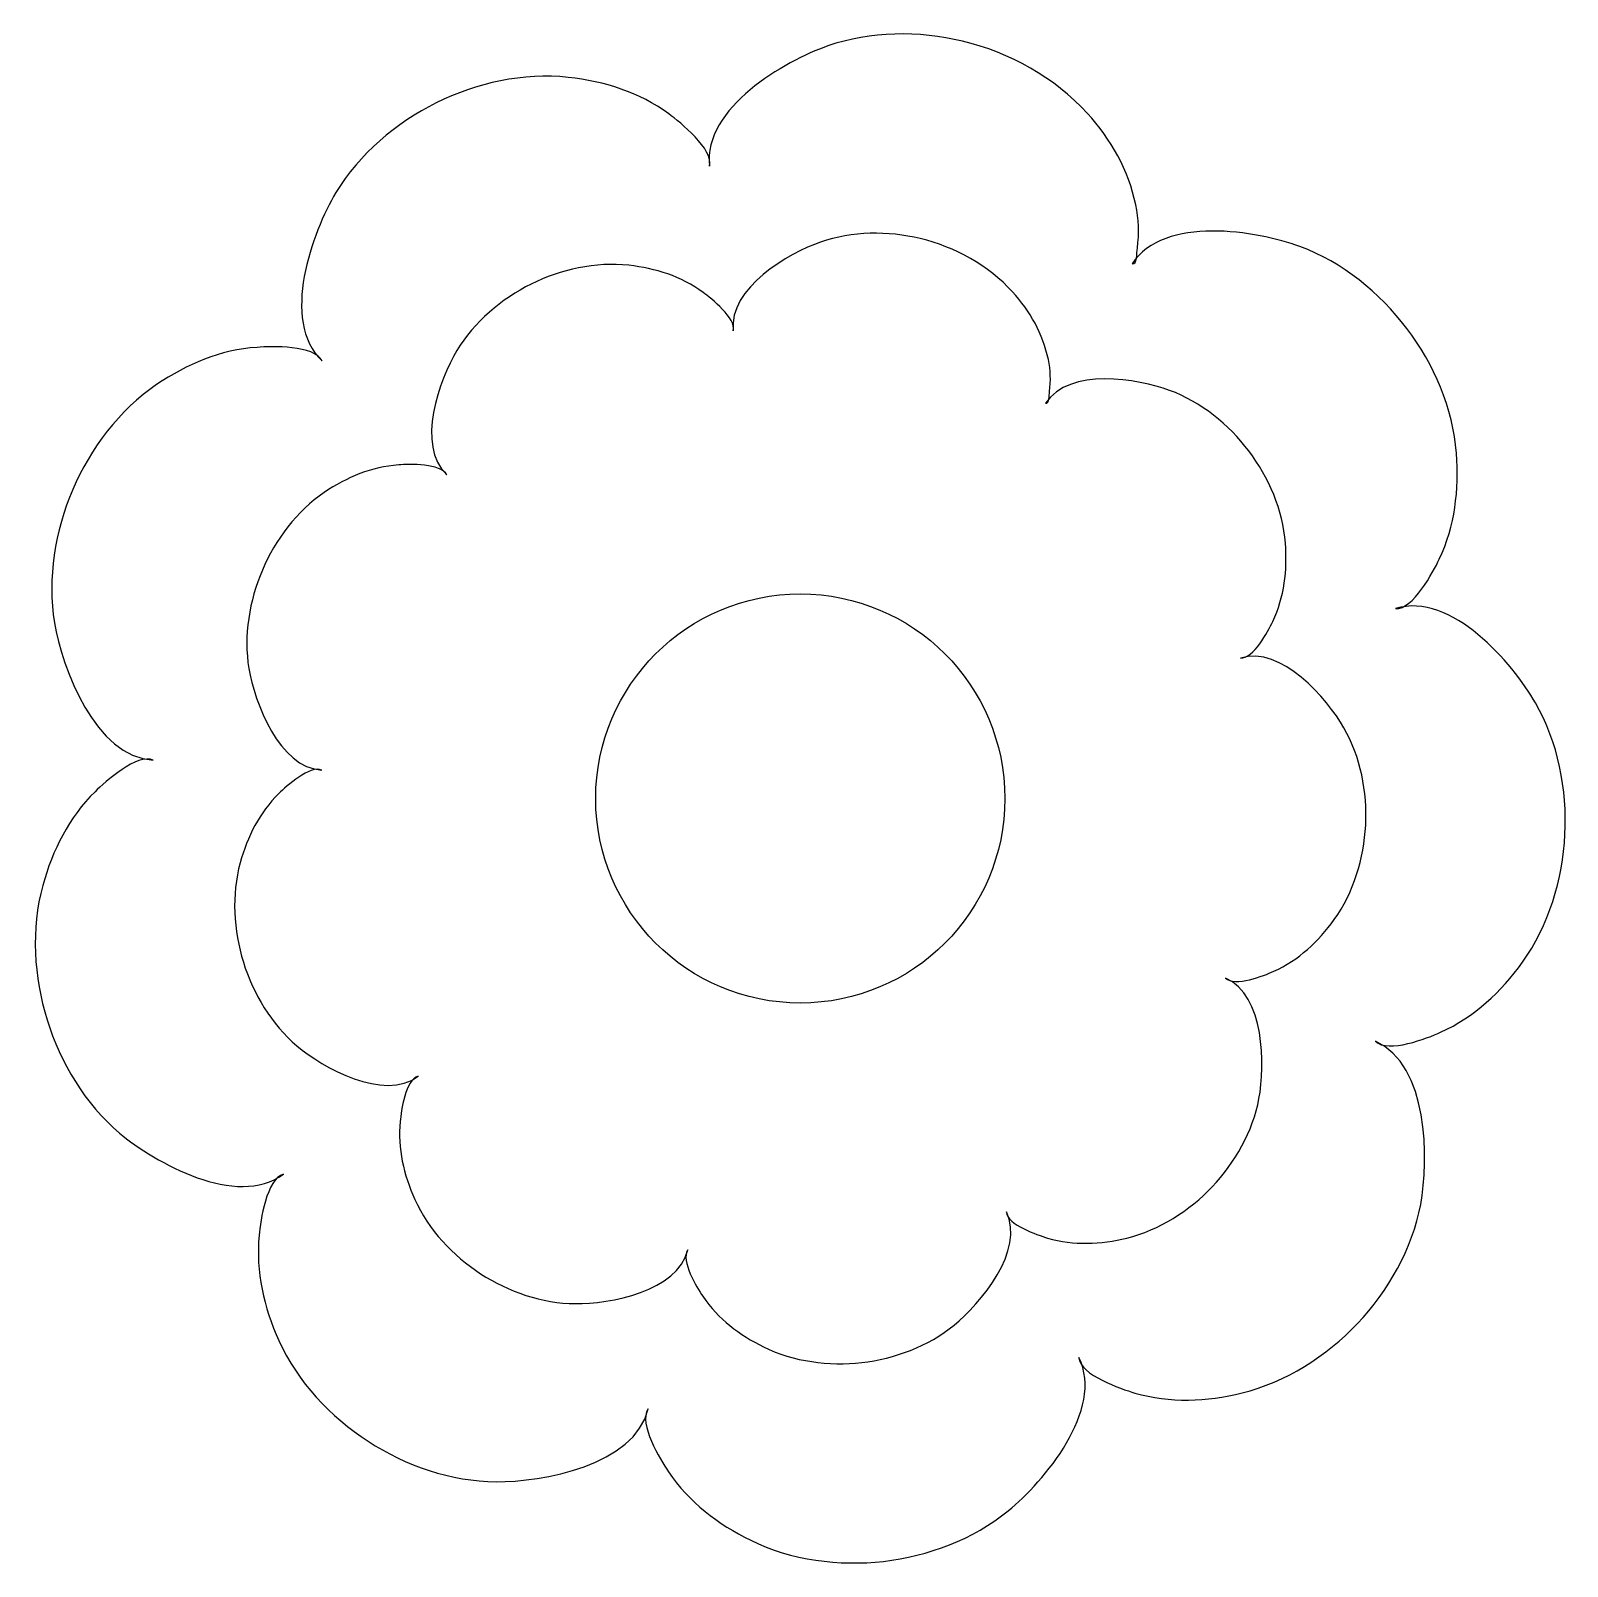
# Model space of a CAD drawing. Header units: centimetres. Extents: x -8.5 to 8.4, y -8.5 to 8.5.
import ezdxf

# ---------------------------------------------------------------- set-up
doc = ezdxf.new("R2010")
doc.units = ezdxf.units.CM
doc.header["$MEASUREMENT"] = 0
doc.layers.add('Camada 1', color=7, linetype='Continuous')

msp = doc.modelspace()

# ---------------------------------------------------------------- linework, layer by layer
at = {"layer": 'Camada 1'}
for points, knots in [([(6.33374, -2.67479), (6.92289, -2.933), (6.92371, -3.97643), (6.83327, -4.472), (6.83327, -4.472), (6.74157, -4.95944), (6.47584, -5.425), (6.1372, -5.78468), (6.1372, -5.78468), (5.79877, -6.14105), (5.34737, -6.42799), (4.86577, -6.54866), (4.86577, -6.54866), (4.47315, -6.6441), (4.07533, -6.66246), (3.68456, -6.54887), (3.68456, -6.54887), (3.53245, -6.50199), (3.08208, -6.35213), (3.06962, -6.15917), (3.06962, -6.15917), (3.35156, -6.73371), (2.68201, -7.5281), (2.29103, -7.84531), (2.29103, -7.84531), (1.90611, -8.16334), (1.40534, -8.34461), (0.9152, -8.40379), (0.9152, -8.40379), (0.43067, -8.45734), (-0.10069, -8.39128), (-0.54646, -8.17143), (-0.54646, -8.17143), (-0.90616, -7.99262), (-1.2252, -7.75463), (-1.45152, -7.41599), (-1.45152, -7.41599), (-1.54259, -7.28219), (-1.78476, -6.88542), (-1.67639, -6.72453), (-1.67639, -6.72453), (-1.82331, -7.3468), (-2.84693, -7.53101), (-3.34895, -7.52558), (-3.34895, -7.52558), (-3.84618, -7.52391), (-4.34799, -7.34762), (-4.76124, -7.08047), (-4.76124, -7.08047), (-5.17365, -6.81081), (-5.53959, -6.42444), (-5.74279, -5.97181), (-5.74279, -5.97181), (-5.90847, -5.60462), (-6.00057, -5.2147), (-5.95993, -4.81061), (-5.95993, -4.81061), (-5.94681, -4.6535), (-5.87825, -4.18752), (-5.69257, -4.13751), (-5.69257, -4.13751), (-6.20711, -4.52139), (-7.11195, -4.00895), (-7.49811, -3.68595), (-7.49811, -3.68595), (-7.87678, -3.36625), (-8.15039, -2.90927), (-8.29607, -2.4391), (-8.29607, -2.4391), (-8.44154, -1.96729), (-8.47612, -1.43442), (-8.34338, -0.95783), (-8.34338, -0.95783), (-8.23585, -0.56982), (-8.05662, -0.21178), (-7.76781, 0.07497), (-7.76781, 0.07497), (-7.65695, 0.18477), (-7.30037, 0.50217), (-7.12596, 0.42237), (-7.12596, 0.42237), (-7.76884, 0.45759), (-8.12918, 1.43496), (-8.21419, 1.93468), (-8.21419, 1.93468), (-8.29629, 2.42191), (-8.20795, 2.94978), (-8.01308, 3.40304), (-8.01308, 3.40304), (-7.82073, 3.85421), (-7.49897, 4.28207), (-7.09032, 4.56004), (-7.09032, 4.56004), (-6.7525, 4.78533), (-6.38822, 4.94308), (-5.98269, 4.96893), (-5.98269, 4.96893), (-5.82119, 4.98372), (-5.35084, 4.99311), (-5.26726, 4.82013), (-5.26726, 4.82013), (-5.73324, 5.26275), (-5.37312, 6.24115), (-5.11534, 6.67338), (-5.11534, 6.67338), (-4.86026, 7.09872), (-4.4493, 7.44422), (-4.01084, 7.66305), (-4.01084, 7.66305), (-3.56822, 7.88062), (-3.04847, 7.99857), (-2.55518, 7.94356), (-2.55518, 7.94356), (-2.15444, 7.89855), (-1.77559, 7.77976), (-1.44777, 7.54052), (-1.44777, 7.54052), (-1.32106, 7.44694), (-0.9516, 7.15039), (-0.99951, 6.96577), (-0.99951, 6.96577), (-1.07267, 7.60492), (-0.16946, 8.1261), (0.30338, 8.28951), (0.30338, 8.28951), (0.77209, 8.45332), (1.30748, 8.45708), (1.78508, 8.34203), (1.78508, 8.34203), (2.30983, 8.21574), (2.79809, 7.94481), (3.16218, 7.54637), (3.16218, 7.54637), (3.42203, 7.26504), (3.61647, 6.91743), (3.69505, 6.53984), (3.69505, 6.53984), (3.72878, 6.38313), (3.73402, 6.22496), (3.71275, 6.06261), (3.71275, 6.06261), (3.70357, 6.00448), (3.71548, 5.88047), (3.65441, 5.88841), (3.65441, 5.88841), (4.00451, 6.42692), (5.03315, 6.25227), (5.50205, 6.08055), (5.50205, 6.08055), (5.97198, 5.90635), (6.38293, 5.57123), (6.6799, 5.17716), (6.6799, 5.17716), (6.98063, 4.78724), (7.18983, 4.2971), (7.22653, 3.80238), (7.22653, 3.80238), (7.25632, 3.39892), (7.21214, 3.00506), (7.03836, 2.63766), (7.03836, 2.63766), (6.97063, 2.4924), (6.74787, 2.07688), (6.55698, 2.09188), (6.55698, 2.09188), (7.16925, 2.2809), (7.84881, 1.49128), (8.09828, 1.05199), (8.09828, 1.05199), (8.34688, 0.62104), (8.44774, 0.09629), (8.42253, -0.39719), (8.42253, -0.39719), (8.39689, -0.89064), (8.24521, -1.40123), (7.95427, -1.80446), (7.95427, -1.80446), (7.71609, -2.13143), (7.42785, -2.4057), (7.05276, -2.5745), (7.05276, -2.5745), (6.9058, -2.64085), (6.47693, -2.81047), (6.33374, -2.67479)], [0, 0, 0, 0, 0.0212766, 0.0212766, 0.0212766, 0.0212766, 0.04255319, 0.04255319, 0.04255319, 0.04255319, 0.06382979, 0.06382979, 0.06382979, 0.06382979, 0.08510638, 0.08510638, 0.08510638, 0.08510638, 0.10638298, 0.10638298, 0.10638298, 0.10638298, 0.12765957, 0.12765957, 0.12765957, 0.12765957, 0.14893617, 0.14893617, 0.14893617, 0.14893617, 0.17021277, 0.17021277, 0.17021277, 0.17021277, 0.19148936, 0.19148936, 0.19148936, 0.19148936, 0.21276596, 0.21276596, 0.21276596, 0.21276596, 0.23404255, 0.23404255, 0.23404255, 0.23404255, 0.25531915, 0.25531915, 0.25531915, 0.25531915, 0.27659574, 0.27659574, 0.27659574, 0.27659574, 0.29787234, 0.29787234, 0.29787234, 0.29787234, 0.31914894, 0.31914894, 0.31914894, 0.31914894, 0.34042553, 0.34042553, 0.34042553, 0.34042553, 0.36170213, 0.36170213, 0.36170213, 0.36170213, 0.38297872, 0.38297872, 0.38297872, 0.38297872, 0.40425532, 0.40425532, 0.40425532, 0.40425532, 0.42553191, 0.42553191, 0.42553191, 0.42553191, 0.44680851, 0.44680851, 0.44680851, 0.44680851, 0.46808511, 0.46808511, 0.46808511, 0.46808511, 0.4893617, 0.4893617, 0.4893617, 0.4893617, 0.5106383, 0.5106383, 0.5106383, 0.5106383, 0.53191489, 0.53191489, 0.53191489, 0.53191489, 0.55319149, 0.55319149, 0.55319149, 0.55319149, 0.57446809, 0.57446809, 0.57446809, 0.57446809, 0.59574468, 0.59574468, 0.59574468, 0.59574468, 0.61702128, 0.61702128, 0.61702128, 0.61702128, 0.63829787, 0.63829787, 0.63829787, 0.63829787, 0.65957447, 0.65957447, 0.65957447, 0.65957447, 0.68085106, 0.68085106, 0.68085106, 0.68085106, 0.70212766, 0.70212766, 0.70212766, 0.70212766, 0.72340426, 0.72340426, 0.72340426, 0.72340426, 0.74468085, 0.74468085, 0.74468085, 0.74468085, 0.76595745, 0.76595745, 0.76595745, 0.76595745, 0.78723404, 0.78723404, 0.78723404, 0.78723404, 0.80851064, 0.80851064, 0.80851064, 0.80851064, 0.82978723, 0.82978723, 0.82978723, 0.82978723, 0.85106383, 0.85106383, 0.85106383, 0.85106383, 0.87234043, 0.87234043, 0.87234043, 0.87234043, 0.89361702, 0.89361702, 0.89361702, 0.89361702, 0.91489362, 0.91489362, 0.91489362, 0.91489362, 0.93617021, 0.93617021, 0.93617021, 0.93617021, 0.95744681, 0.95744681, 0.95744681, 0.95744681, 1, 1, 1, 1]), ([(4.68285, -1.97772), (5.11859, -2.16859), (5.11923, -2.94009), (5.05234, -3.30643), (5.05234, -3.30643), (4.98439, -3.66677), (4.7881, -4.01104), (4.53759, -4.27695), (4.53759, -4.27695), (4.28732, -4.54058), (3.95368, -4.7527), (3.59753, -4.84191), (3.59753, -4.84191), (3.30723, -4.91234), (3.0132, -4.92592), (2.72435, -4.84191), (2.72435, -4.84191), (2.61182, -4.8073), (2.27879, -4.69647), (2.26961, -4.55391), (2.26961, -4.55391), (2.47802, -4.97862), (1.98285, -5.5661), (1.69382, -5.80052), (1.69382, -5.80052), (1.40934, -6.0356), (1.03903, -6.1698), (0.67666, -6.21356), (0.67666, -6.21356), (0.31841, -6.25314), (-0.07441, -6.20419), (-0.40408, -6.04163), (-0.40408, -6.04163), (-0.66999, -5.90929), (-0.90589, -5.73342), (-1.07324, -5.48315), (-1.07324, -5.48315), (-1.14055, -5.38414), (-1.31957, -5.09072), (-1.23956, -4.97195), (-1.23956, -4.97195), (-1.34815, -5.43188), (-2.10501, -5.56816), (-2.47617, -5.56422), (-2.47617, -5.56422), (-2.84378, -5.56298), (-3.21473, -5.43251), (-3.52043, -5.23516), (-3.52043, -5.23516), (-3.82531, -5.03572), (-4.09582, -4.74978), (-4.24605, -4.41553), (-4.24605, -4.41553), (-4.36858, -4.14378), (-4.43674, -3.85557), (-4.40652, -3.55693), (-4.40652, -3.55693), (-4.39694, -3.44065), (-4.3463, -3.09595), (-4.20896, -3.05928), (-4.20896, -3.05928), (-4.5893, -3.34291), (-5.25846, -2.96403), (-5.54394, -2.72522), (-5.54394, -2.72522), (-5.82382, -2.48871), (-6.02617, -2.1511), (-6.13391, -1.80328), (-6.13391, -1.80328), (-6.24144, -1.45461), (-6.26707, -1.06057), (-6.16891, -0.70814), (-6.16891, -0.70814), (-6.0893, -0.42117), (-5.95677, -0.15632), (-5.74317, 0.05539), (-5.74317, 0.05539), (-5.66128, 0.13667), (-5.39765, 0.37133), (-5.26864, 0.31235), (-5.26864, 0.31235), (-5.74399, 0.33839), (-6.01032, 1.06112), (-6.07326, 1.4304), (-6.07326, 1.4304), (-6.1339, 1.79071), (-6.06868, 2.18105), (-5.92467, 2.51614), (-5.92467, 2.51614), (-5.78235, 2.84978), (-5.54454, 3.16612), (-5.24239, 3.3718), (-5.24239, 3.3718), (-4.99252, 3.53812), (-4.72328, 3.6548), (-4.4234, 3.67398), (-4.4234, 3.67398), (-4.30399, 3.68483), (-3.95617, 3.69189), (-3.8945, 3.56394), (-3.8945, 3.56394), (-4.23899, 3.89112), (-3.97266, 4.61465), (-3.78216, 4.93414), (-3.78216, 4.93414), (-3.59356, 5.2486), (-3.28972, 5.50411), (-2.96547, 5.66582), (-2.96547, 5.66582), (-2.63829, 5.82671), (-2.25401, 5.91381), (-1.8893, 5.87317), (-1.8893, 5.87317), (-1.59297, 5.84004), (-1.31288, 5.75231), (-1.07052, 5.57538), (-1.07052, 5.57538), (-0.97675, 5.50619), (-0.70354, 5.28696), (-0.73897, 5.15046), (-0.73897, 5.15046), (-0.79316, 5.62287), (-0.12524, 6.00842), (0.22425, 6.12907), (0.22425, 6.12907), (0.5708, 6.25014), (0.96675, 6.25308), (1.31976, 6.16804), (1.31976, 6.16804), (1.7078, 6.07469), (2.06874, 5.87422), (2.33798, 5.57953), (2.33798, 5.57953), (2.53012, 5.37157), (2.6739, 5.1146), (2.73208, 4.83536), (2.73208, 4.83536), (2.75687, 4.7195), (2.76084, 4.60258), (2.74499, 4.48256), (2.74499, 4.48256), (2.73832, 4.43962), (2.74705, 4.34794), (2.70184, 4.35376), (2.70184, 4.35376), (2.96087, 4.75201), (3.72131, 4.62279), (4.0681, 4.49589), (4.0681, 4.49589), (4.4155, 4.36709), (4.71932, 4.11933), (4.93898, 3.82779), (4.93898, 3.82779), (5.16134, 3.53937), (5.31596, 3.17718), (5.34305, 2.81145), (5.34305, 2.81145), (5.36514, 2.51324), (5.33244, 2.22191), (5.20383, 1.95015), (5.20383, 1.95015), (5.15382, 1.84305), (4.9892, 1.53565), (4.84791, 1.54669), (4.84791, 1.54669), (5.30074, 1.68631), (5.80316, 1.10259), (5.9876, 0.7777), (5.9876, 0.7777), (6.17141, 0.45927), (6.24602, 0.07124), (6.22726, -0.29365), (6.22726, -0.29365), (6.20829, -0.65856), (6.09619, -1.03597), (5.88113, -1.33418), (5.88113, -1.33418), (5.70502, -1.5759), (5.49185, -1.77847), (5.21449, -1.90351), (5.21449, -1.90351), (5.10586, -1.95251), (4.78871, -2.07773), (4.68285, -1.97772)], [0, 0, 0, 0, 0.0212766, 0.0212766, 0.0212766, 0.0212766, 0.04255319, 0.04255319, 0.04255319, 0.04255319, 0.06382979, 0.06382979, 0.06382979, 0.06382979, 0.08510638, 0.08510638, 0.08510638, 0.08510638, 0.10638298, 0.10638298, 0.10638298, 0.10638298, 0.12765957, 0.12765957, 0.12765957, 0.12765957, 0.14893617, 0.14893617, 0.14893617, 0.14893617, 0.17021277, 0.17021277, 0.17021277, 0.17021277, 0.19148936, 0.19148936, 0.19148936, 0.19148936, 0.21276596, 0.21276596, 0.21276596, 0.21276596, 0.23404255, 0.23404255, 0.23404255, 0.23404255, 0.25531915, 0.25531915, 0.25531915, 0.25531915, 0.27659574, 0.27659574, 0.27659574, 0.27659574, 0.29787234, 0.29787234, 0.29787234, 0.29787234, 0.31914894, 0.31914894, 0.31914894, 0.31914894, 0.34042553, 0.34042553, 0.34042553, 0.34042553, 0.36170213, 0.36170213, 0.36170213, 0.36170213, 0.38297872, 0.38297872, 0.38297872, 0.38297872, 0.40425532, 0.40425532, 0.40425532, 0.40425532, 0.42553191, 0.42553191, 0.42553191, 0.42553191, 0.44680851, 0.44680851, 0.44680851, 0.44680851, 0.46808511, 0.46808511, 0.46808511, 0.46808511, 0.4893617, 0.4893617, 0.4893617, 0.4893617, 0.5106383, 0.5106383, 0.5106383, 0.5106383, 0.53191489, 0.53191489, 0.53191489, 0.53191489, 0.55319149, 0.55319149, 0.55319149, 0.55319149, 0.57446809, 0.57446809, 0.57446809, 0.57446809, 0.59574468, 0.59574468, 0.59574468, 0.59574468, 0.61702128, 0.61702128, 0.61702128, 0.61702128, 0.63829787, 0.63829787, 0.63829787, 0.63829787, 0.65957447, 0.65957447, 0.65957447, 0.65957447, 0.68085106, 0.68085106, 0.68085106, 0.68085106, 0.70212766, 0.70212766, 0.70212766, 0.70212766, 0.72340426, 0.72340426, 0.72340426, 0.72340426, 0.74468085, 0.74468085, 0.74468085, 0.74468085, 0.76595745, 0.76595745, 0.76595745, 0.76595745, 0.78723404, 0.78723404, 0.78723404, 0.78723404, 0.80851064, 0.80851064, 0.80851064, 0.80851064, 0.82978723, 0.82978723, 0.82978723, 0.82978723, 0.85106383, 0.85106383, 0.85106383, 0.85106383, 0.87234043, 0.87234043, 0.87234043, 0.87234043, 0.89361702, 0.89361702, 0.89361702, 0.89361702, 0.91489362, 0.91489362, 0.91489362, 0.91489362, 0.93617021, 0.93617021, 0.93617021, 0.93617021, 0.95744681, 0.95744681, 0.95744681, 0.95744681, 1, 1, 1, 1]), ([(-0.00001, -2.25321), (1.24433, -2.25321), (2.25316, -1.24435), (2.25316, -0.00004), (2.25316, -0.00004), (2.25316, 1.2443), (1.24433, 2.25313), (-0.00001, 2.25313), (-0.00001, 2.25313), (-1.24432, 2.25313), (-2.25318, 1.2443), (-2.25318, -0.00004), (-2.25318, -0.00004), (-2.25318, -1.24435), (-1.24435, -2.25321), (-0.00001, -2.25321)], [0, 0, 0, 0, 0.2, 0.2, 0.2, 0.2, 0.4, 0.4, 0.4, 0.4, 0.6, 0.6, 0.6, 0.6, 1, 1, 1, 1])]:
    msp.add_open_spline(points, degree=3, knots=knots, dxfattribs=at)

doc.saveas('drawing.dxf')
